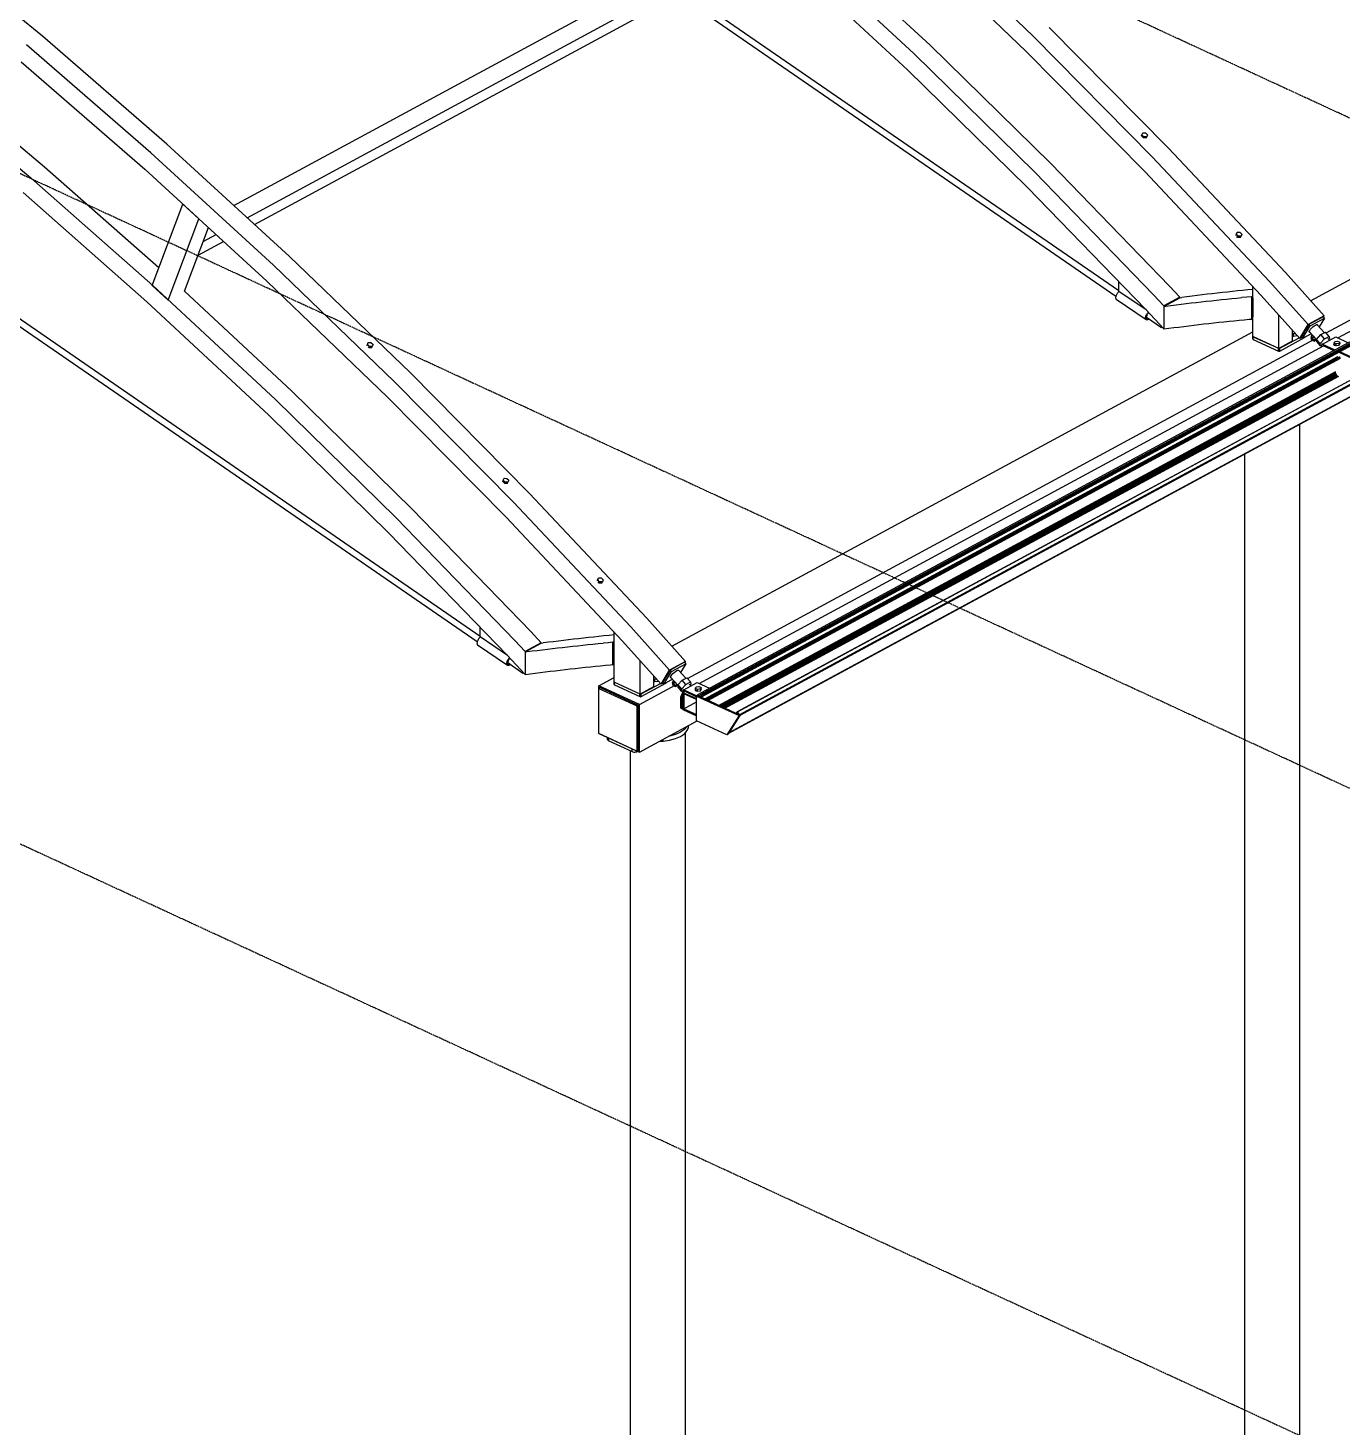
# Model space of a CAD drawing. Header units: millimetres. Extents: x 374 to 117179, y 600 to 17652.
# Drawn here: x 9733 to 13071, y 5561 to 9114 of the extents above; entities that cross this region are included whole.
import ezdxf

# ---------------------------------------------------------------- set-up
doc = ezdxf.new("R2010")
doc.units = ezdxf.units.MM
doc.linetypes.add('DXK_LINE_DOT3', pattern=[5.9187, 2.979, -0.9799, 0.9799, -0.9799])

# ---------------------------------------------------------------- blocks, each defined once
blk = doc.blocks.new('Part-502061-13772 - 2165')
at = {"color": 7, "linetype": 'Continuous'}
for p, q in [((11391.7, 7415.1), (11399.1, 7433.9)), ((11399.1, 7433.9), (11433.1, 7452.2)), ((11399.1, 7433.9), (11432.8, 7418.3)), ((11399.9, 7428.7), (11400.6, 7430.6)), ((11400.6, 7430.6), (11431.9, 7416.1)), ((11433.1, 7452.2), (11464.9, 7437.5)), ((11391.7, 7387.3), (11391.7, 7415.1)), ((11393.9, 7413.6), (11397.2, 7422)), ((11397.2, 7415.4), (11393.9, 7413.6)), ((11393.9, 7388.9), (11393.9, 7413.6)), ((11397.2, 7390.7), (11393.9, 7388.9)), ((11391.7, 7387.3), (11397.2, 7384.7)), ((11393.9, 7388.9), (11397.2, 7387.3))]:
    blk.add_line(p, q, dxfattribs=at)
blk = doc.blocks.new('Part-502061-13747 - 2165')
at = {"color": 7, "linetype": 'Continuous'}
for p, q in [((12964.5, 3886.2), (12964.5, 8108.2)), ((12824.9, 3888.4), (12824.9, 8032.7))]:
    blk.add_line(p, q, dxfattribs=at)
blk = doc.blocks.new('Part-502061-2176 - 2165')
at = {"color": 7, "linetype": 'Continuous'}
for p, q in [((11403.3, 3041.7), (11403.3, 7324.9)), ((11263.7, 3043.9), (11263.7, 7278.7))]:
    blk.add_line(p, q, dxfattribs=at)
blk = doc.blocks.new('Part-502061-13773 - 2165')
at = {"color": 7, "linetype": 'Continuous'}
for p, q in [((11395.1, 7458), (11406.9, 7464.4)), ((11416.5, 7453.6), (11406.9, 7464.4)), ((11383.9, 7446), (11395.1, 7458)), ((11383.9, 7446), (11384.3, 7440.4)), ((11383.9, 7446), (11393.5, 7435.2)), ((11384.3, 7440.4), (11393.9, 7429.6)), ((11393.5, 7435.2), (11404.7, 7447.2)), ((11393.9, 7429.6), (11393.5, 7435.2)), ((11398.4, 7432), (11393.9, 7429.6)), ((11404.7, 7447.2), (11395.1, 7458)), ((11404.7, 7447.2), (11416.5, 7453.6)), ((11417, 7447.9), (11415, 7445.8)), ((11416.5, 7453.6), (11417, 7447.9))]:
    blk.add_line(p, q, dxfattribs=at)
blk = doc.blocks.new('Part-502061-13768 - 2165')
at = {"color": 7, "linetype": 'Continuous'}
for p, q in [((8115.3, 9458.8), (8115.1, 9457.6)), ((8115.1, 9457.6), (8115.3, 9456.6)), ((8115.6, 9460.1), (8115.3, 9458.8)), ((8115.3, 9456.6), (8115.6, 9455.8)), ((8116.1, 9461.4), (8115.6, 9460.1)), ((8115.6, 9455.8), (8116.1, 9455.2)), ((8116.8, 9462.8), (8116.1, 9461.4)), ((8116.1, 9455.2), (10874.7, 7556)), ((8117.6, 9464.1), (8116.8, 9462.8)), ((8118.6, 9465.3), (8117.6, 9464.1)), ((8119.6, 9466.4), (8118.6, 9465.3)), ((8120.3, 9467), (8119.6, 9466.4)), ((8148.9, 9452), (10882.5, 7570)), ((10952.1, 7502.7), (10990.7, 7476.2)), ((10989.7, 7478.6), (10989.8, 7479.5)), ((10989.8, 7477.6), (10989.7, 7478.6)), ((10990.1, 7476.7), (10989.8, 7477.6)), ((10990.7, 7476.2), (10990.1, 7476.7)), ((10991.3, 7475.8), (10990.7, 7476.2)), ((10992.2, 7475.7), (10991.3, 7475.8)), ((10993.1, 7475.9), (10992.2, 7475.7))]:
    blk.add_line(p, q, dxfattribs=at)
blk = doc.blocks.new('Part-502061-13780 - 2165')
at = {"color": 7, "linetype": 'Continuous'}
for p, q in [((10256.1, 8663.7), (11719.9, 9455.4)), ((11792.8, 9417.6), (11805.8, 9452.1)), ((11800.8, 9449.4), (11805.8, 9452.1)), ((11802.8, 9454.8), (11805.8, 9452.1)), ((10290.3, 8632.4), (11754.2, 9424.2)), ((11787.8, 9414.9), (11792.8, 9417.6)), ((10309.2, 8615.1), (11741.2, 9389.7)), ((10165.4, 8537.4), (10230.2, 8572.4)), ((10178.4, 8571.9), (10211.4, 8589.7))]:
    blk.add_line(p, q, dxfattribs=at)
blk = doc.blocks.new('GridLine-502061-2291 - 2165')
at = {"color": 246, "linetype": 'DXK_LINE_DOT3'}
blk.add_line((5232.2, 9113.8), (15864.1, 4199.8), dxfattribs=at)
blk = doc.blocks.new('Part-502061-13775 - 2165')
at = {"color": 7, "linetype": 'Continuous'}
for p, q in [((18130.3, 11042.8), (11434, 7420.8)), ((18130.7, 11042.9), (11434.3, 7420.9)), ((18137.6, 11042.9), (11441.2, 7420.9)), ((18138, 11043.1), (11441.6, 7421)), ((18138.3, 11043.1), (11442, 7421)), ((18138.8, 11043), (11442.4, 7421)), ((18139.2, 11042.8), (11442.8, 7420.8)), ((18139.6, 11042.6), (11443.2, 7420.5)), ((18140, 11042.2), (11443.6, 7420.2)), ((18140.4, 11041.8), (11444, 7419.8)), ((11444.2, 7415.7), (18140.6, 11037.7)), ((18140.7, 11041.3), (11444.3, 7419.3)), ((18140.9, 11038), (11444.5, 7415.9)), ((18141, 11040.8), (11444.6, 7418.8)), ((18141.1, 11038.3), (11444.7, 7416.3)), ((18141.1, 11040.3), (11444.8, 7418.2)), ((18141.3, 11039.7), (11444.9, 7417.7)), ((18141.3, 11039.2), (11444.9, 7417.2)), ((18141.2, 11038.7), (11444.9, 7416.7)), ((18231.3, 10999.4), (11534.9, 7377.3)), ((18231.7, 10999.2), (11535.3, 7377.2)), ((18237.6, 10992.4), (11541.2, 7370.4)), ((18237.9, 10991.8), (11541.5, 7369.8)), ((18237.9, 10990.1), (11541.5, 7368)), ((18238.1, 10991.2), (11541.7, 7369.1)), ((18238.1, 10990.6), (11541.7, 7368.5)), ((18209.4, 10945.3), (11513, 7323.3)), ((18210.3, 10946.4), (11513.9, 7324.3)), ((13065.2, 8292.3), (14753.1, 9205.3)), ((11442.9, 7414.8), (13056.1, 8287.4)), ((11452.5, 7410.3), (13060.6, 8280.1)), ((11453.2, 7410), (13061, 8279.7)), ((11453.7, 7409.8), (13061.5, 8279.4)), ((11455.9, 7408.8), (13063.6, 8278.4)), ((11456, 7408.7), (13065.3, 8279.2)), ((11456.1, 7408.7), (13065.7, 8279.3)), ((11456.4, 7408.6), (13066.1, 8279.3)), ((11456.9, 7408.3), (13066.6, 8279.1)), ((11457.6, 7408), (13067.2, 8278.6)), ((11458.4, 7407.6), (13067.6, 8278)), ((11459.2, 7407.2), (13067.9, 8277.3)), ((11460, 7406.9), (13067.9, 8276.7)), ((11460.4, 7406.7), (13067.8, 8276.1)), ((11460.7, 7406.6), (13067.5, 8275.7)), ((11487.7, 7394.1), (13055.7, 8242.2)), ((11489.5, 7393.3), (13055.8, 8240.5)), ((11491.5, 7392.3), (13056.3, 8238.7)), ((11493.7, 7391.3), (13056.9, 8236.9)), ((11495.9, 7390.3), (13057.9, 8235.1)), ((11498.1, 7389.3), (13059, 8233.5)), ((11500.2, 7388.3), (13060.2, 8232.1)), ((11502, 7387.4), (13061.6, 8231)), ((11503.6, 7386.7), (13063, 8230.2)), ((11512.4, 7322.7), (13132.2, 8198.9)), ((11434, 7420.8), (11434.3, 7420.9)), ((11434, 7418.9), (11434, 7420.8)), ((11434.3, 7420.9), (11438.5, 7419)), ((11435.7, 7418.5), (11435.5, 7418.2)), ((11435.6, 7418.2), (11436.3, 7418.6)), ((11436.1, 7418.6), (11435.7, 7418.5)), ((11436.6, 7418.5), (11436.1, 7418.6)), ((11442.7, 7415.7), (11436.6, 7418.5)), ((11438.5, 7419), (11440.7, 7420.2)), ((11438.5, 7419), (11438.9, 7418.8)), ((11438.9, 7418.8), (11440.5, 7419.7)), ((11438.9, 7418.8), (11439.3, 7418.8)), ((11439.3, 7418.8), (11440.3, 7419.4)), ((11439.3, 7418.8), (11439.6, 7418.8)), ((11439.6, 7418.8), (11440.1, 7419.1)), ((11439.6, 7418.8), (11440, 7419)), ((11440, 7419), (11440.2, 7419.2)), ((11440.2, 7419.2), (11440.4, 7419.5)), ((11440.4, 7419.5), (11440.6, 7419.9)), ((11440.6, 7419.9), (11440.7, 7420.3)), ((11440.7, 7420.3), (11441, 7420.6)), ((11441, 7420.6), (11441.2, 7420.9)), ((11441.2, 7420.9), (11441.6, 7421)), ((11441.5, 7415.4), (11442.3, 7415.9)), ((11441.6, 7421), (11442, 7421)), ((11442, 7421), (11442.4, 7421)), ((11442.2, 7415.1), (11443, 7415.6)), ((11442.4, 7421), (11442.8, 7420.8)), ((11443.1, 7415.5), (11442.7, 7415.7)), ((11442.8, 7420.8), (11443.2, 7420.5)), ((11443.5, 7415.5), (11443.1, 7415.5)), ((11443.2, 7420.5), (11443.6, 7420.2)), ((11443.9, 7415.5), (11443.5, 7415.5)), ((11443.6, 7420.2), (11444, 7419.8)), ((11444.2, 7415.7), (11443.9, 7415.5)), ((11444, 7419.8), (11444.3, 7419.3)), ((11444.5, 7415.9), (11444.2, 7415.7)), ((11444.3, 7419.3), (11444.6, 7418.8)), ((11444.7, 7416.3), (11444.5, 7415.9)), ((11444.6, 7418.8), (11444.8, 7418.2)), ((11444.9, 7416.7), (11444.7, 7416.3)), ((11444.8, 7418.2), (11444.9, 7417.7)), ((11444.9, 7417.7), (11444.9, 7417.2)), ((11444.9, 7417.2), (11444.9, 7416.7)), ((11541.5, 7368), (11513.9, 7324.3)), ((11534.3, 7376.5), (11534.9, 7377.3)), ((11535.7, 7371.9), (11534.3, 7376.5)), ((11534.9, 7377.3), (11535.3, 7377.2)), ((11535.3, 7377.2), (11541.2, 7370.4)), ((11537.3, 7372.9), (11536.9, 7372.9)), ((11536.9, 7372.9), (11536.9, 7372.5)), ((11536.9, 7372.5), (11537.4, 7372.8)), ((11536.9, 7372.5), (11537.1, 7371.4)), ((11537.1, 7371.4), (11537, 7371.3)), ((11537.1, 7371.4), (11538.1, 7371.9)), ((11540, 7369.9), (11537.3, 7372.9)), ((11537.4, 7371.1), (11538.4, 7371.6)), ((11541.2, 7370.4), (11541.5, 7369.8)), ((11541.5, 7369.8), (11541.7, 7369.1)), ((11541.7, 7368.5), (11541.5, 7368)), ((11541.7, 7369.1), (11541.7, 7368.5)), ((11513, 7323.3), (11512.4, 7322.9)), ((11513.9, 7324.3), (11513, 7323.3))]:
    blk.add_line(p, q, dxfattribs=at)
blk = doc.blocks.new('GridLine-502061-2292 - 2165')
at = {"color": 246, "linetype": 'DXK_LINE_DOT3'}
blk.add_line((6929.2, 10031.7), (17419.5, 5183.1), dxfattribs=at)
blk = doc.blocks.new('GridLine-502061-2293 - 2165')
at = {"color": 246, "linetype": 'DXK_LINE_DOT3'}
blk.add_line((8626.2, 10949.6), (18693.3, 6296.6), dxfattribs=at)
blk = doc.blocks.new('Bolt-502061-13837 - 2165')
at = {"color": 7, "linetype": 'Continuous'}
for p, q in [((11365.8, 7466.6), (11366.9, 7468.9)), ((11365.8, 7465), (11365.8, 7466.6)), ((11366.8, 7464.3), (11365.8, 7465)), ((11367, 7464.4), (11366.8, 7464.3)), ((11366.8, 7464.3), (11367, 7464.4)), ((11366.9, 7468.9), (11369, 7471.7)), ((11369, 7471.7), (11371.7, 7474.7)), ((11371.7, 7474.7), (11374.9, 7477.7)), ((11374.9, 7477.7), (11378.3, 7480.3)), ((11378.3, 7480.3), (11381.5, 7482.3)), ((11381.5, 7482.3), (11384.2, 7483.4)), ((11384.2, 7483.4), (11386.1, 7483.7)), ((11386.1, 7483.7), (11387.1, 7483)), ((11387.1, 7483), (11387.1, 7482.3)), ((11387.1, 7482.3), (11387.1, 7483))]:
    blk.add_line(p, q, dxfattribs=at)
blk = doc.blocks.new('Part-502061-13771 - 2165')
at = {"color": 7, "linetype": 'Continuous'}
for p, q in [((9770.1, 9093.6), (9450.7, 9356.4)), ((10045.2, 8797.4), (9729.4, 9071.6)), ((10085.9, 8819.4), (9770.1, 9093.6)), ((9715.8, 9028.5), (10030.1, 8755.5)), ((10085.9, 8819.4), (10397.7, 8534.2)), ((10357, 8512.1), (10045.2, 8797.4)), ((10030.1, 8755.5), (10164, 8633)), ((10167.8, 8629.6), (10340.5, 8471.6)), ((10397.7, 8534.2), (10705.1, 8238.2)), ((10357, 8512.1), (10664.4, 8216.1)), ((10340.5, 8471.6), (10646.5, 8177)), ((10967.1, 7909.8), (10664.4, 8216.1)), ((11007.8, 7931.8), (10705.1, 8238.2)), ((10947.8, 7872), (10646.5, 8177)), ((11305.4, 7615.5), (11007.8, 7931.8)), ((11264.7, 7593.4), (10967.1, 7909.8)), ((11244, 7557.1), (10947.8, 7872)), ((11403.9, 7505.5), (11305.4, 7615.5)), ((11363.2, 7483.5), (11264.7, 7593.4)), ((11341.6, 7448.2), (11244, 7557.1)), ((11403.9, 7505.5), (11363.2, 7483.5)), ((11402.1, 7502.5), (11403.9, 7505.5)), ((11341.6, 7448.2), (11363.2, 7483.5)), ((11346.2, 7450.7), (11341.6, 7448.2))]:
    blk.add_line(p, q, dxfattribs=at)
blk = doc.blocks.new('Part-502061-13891 - 2165')
at = {"color": 7, "linetype": 'Continuous'}
for p, q in [((12987, 8361.1), (12967.5, 8329.3)), ((12970.7, 8325.7), (12990.2, 8357.5)), ((13023.6, 8380.9), (12987, 8361.1)), ((12987, 8361.1), (12990.2, 8357.5)), ((12990.2, 8357.5), (13026.8, 8377.3)), ((13026.8, 8377.3), (13013.3, 8355.3)), ((13023.6, 8380.9), (13026.8, 8377.3)), ((12967.5, 8329.3), (12970.7, 8325.7)), ((12993, 8337.8), (12970.7, 8325.7))]:
    blk.add_line(p, q, dxfattribs=at)
blk = doc.blocks.new('Part-502061-13774 - 2165')
at = {"color": 7, "linetype": 'Continuous'}
for p, q in [((12991.5, 8421.8), (14541.7, 9260.3)), ((13030.9, 8340), (14696.9, 9241.1)), ((11369.2, 7544.3), (12844.7, 8342.4)), ((11408.6, 7462.5), (12999.9, 8323.2)), ((11183.6, 7443.9), (11222.4, 7464.9)), ((11286.5, 7396.4), (11183.6, 7443.9)), ((11183.6, 7437.5), (11183.6, 7443.9)), ((11286.5, 7396.4), (11377.5, 7445.7)), ((11286.5, 7275.2), (11286.5, 7396.4)), ((11286.5, 7275.2), (11433.1, 7354.5)), ((11183.6, 7322.7), (11183.6, 7322.7)), ((11183.6, 7322.7), (11286.5, 7275.2))]:
    blk.add_line(p, q, dxfattribs=at)
blk = doc.blocks.new('Part-502061-13776 - 2165')
at = {"color": 7, "linetype": 'Continuous'}
for p, q in [((11434, 7418.9), (11431.9, 7417.8)), ((11431.9, 7355), (11431.9, 7417.8)), ((11431.9, 7417.8), (11539.7, 7368)), ((11541.7, 7369.1), (11434, 7418.9)), ((11508.9, 7319.4), (11431.9, 7355)), ((11539.7, 7368), (11508.9, 7319.4)), ((11511, 7320.5), (11541.7, 7369.1)), ((11541.7, 7369.1), (11539.7, 7368)), ((11511, 7320.5), (11508.9, 7319.4))]:
    blk.add_line(p, q, dxfattribs=at)
blk = doc.blocks.new('Part-502061-13777 - 2165')
at = {"color": 7, "linetype": 'Continuous'}
for p, q in [((11170.8, 7567.6), (11157.9, 7566.3)), ((11183.7, 7569), (11170.8, 7567.6)), ((11196.6, 7570.3), (11183.7, 7569)), ((11209.5, 7571.6), (11196.6, 7570.3)), ((11222.4, 7572.8), (11209.5, 7571.6)), ((10996.3, 7529.8), (11037, 7551.8)), ((11001.7, 7530.5), (11014.5, 7532.2)), ((11014.5, 7532.2), (11027.3, 7533.8)), ((11027.3, 7533.8), (11040.1, 7535.4)), ((11037, 7551.8), (11042.5, 7552.5)), ((11040.1, 7535.4), (11052.9, 7536.9)), ((11055.3, 7554.2), (11042.5, 7552.5)), ((11052.9, 7536.9), (11065.8, 7538.4)), ((11068.1, 7555.8), (11055.3, 7554.2)), ((11065.8, 7538.4), (11078.6, 7539.9)), ((11080.9, 7557.4), (11068.1, 7555.8)), ((11078.6, 7539.9), (11091.4, 7541.4)), ((11093.7, 7558.9), (11080.9, 7557.4)), ((11091.4, 7541.4), (11104.3, 7542.8)), ((11106.5, 7560.5), (11093.7, 7558.9)), ((11104.3, 7542.8), (11117.2, 7544.2)), ((11119.3, 7562), (11106.5, 7560.5)), ((11117.2, 7544.2), (11130.1, 7545.6)), ((11132.2, 7563.4), (11119.3, 7562)), ((11130.1, 7545.6), (11142.9, 7547)), ((11145, 7564.9), (11132.2, 7563.4)), ((11142.9, 7547), (11155.8, 7548.3)), ((11157.9, 7566.3), (11145, 7564.9)), ((11155.8, 7548.3), (11168.7, 7549.6)), ((11168.7, 7549.6), (11181.7, 7550.8)), ((11181.7, 7550.8), (11194.6, 7552)), ((11207.5, 7553.2), (11194.6, 7552)), ((11219, 7554.3), (11207.5, 7553.2)), ((11222.4, 7556.1), (11219, 7554.3)), ((11219, 7496.9), (11219, 7554.3)), ((11222.4, 7503.5), (11222.4, 7551.3)), ((10996.2, 7508.6), (10996.1, 7471.6)), ((10996.3, 7529.8), (10996.2, 7508.6)), ((10996.3, 7529.8), (11001.7, 7530.5)), ((11219, 7496.9), (11213.4, 7496.4)), ((11219, 7496.9), (11222.4, 7498.7)), ((11008.8, 7473.3), (10996.1, 7471.6)), ((11021.5, 7474.9), (11008.8, 7473.3)), ((11034.2, 7476.6), (11021.5, 7474.9)), ((11047, 7478.2), (11034.2, 7476.6)), ((11059.7, 7479.8), (11047, 7478.2)), ((11072.4, 7481.3), (11059.7, 7479.8)), ((11085.2, 7482.8), (11072.4, 7481.3)), ((11098, 7484.3), (11085.2, 7482.8)), ((11110.8, 7485.8), (11098, 7484.3)), ((11123.5, 7487.2), (11110.8, 7485.8)), ((11136.4, 7488.6), (11123.5, 7487.2)), ((11149.2, 7490), (11136.4, 7488.6)), ((11162, 7491.3), (11149.2, 7490)), ((11174.8, 7492.6), (11162, 7491.3)), ((11187.7, 7493.9), (11174.8, 7492.6)), ((11200.5, 7495.1), (11187.7, 7493.9)), ((11213.4, 7496.4), (11200.5, 7495.1))]:
    blk.add_line(p, q, dxfattribs=at)
blk = doc.blocks.new('Bolt-502061-13911 - 2165')
at = {"color": 7, "linetype": 'Continuous'}
for p, q in [((12801.4, 8587.5), (12803, 8590.6)), ((12803, 8590.6), (12804.9, 8595.6)), ((12808, 8585.5), (12803, 8590.6)), ((12803.4, 8592.5), (12804.9, 8595.6)), ((12806.3, 8582.3), (12803.9, 8584.9)), ((12804.9, 8595.6), (12811.8, 8595.4)), ((12806.3, 8582.3), (12808, 8585.5)), ((12813.2, 8582.2), (12806.3, 8582.3)), ((12814.8, 8585.3), (12808, 8585.5)), ((12811.8, 8595.4), (12816.8, 8590.3)), ((12813.2, 8582.2), (12814.8, 8585.3)), ((12816.8, 8590.3), (12814.8, 8585.3))]:
    blk.add_line(p, q, dxfattribs=at)
blk = doc.blocks.new('Bolt-502061-13927 - 2165')
at = {"color": 7, "linetype": 'Continuous'}
for p, q in [((12944.7, 8339.6), (12948, 8338.1)), ((12948, 8331.2), (12944.7, 8332.7)), ((12948, 8338.1), (12952.2, 8338.7)), ((12948, 8331.2), (12948, 8338.1)), ((12957.7, 8332.7), (12948, 8331.2))]:
    blk.add_line(p, q, dxfattribs=at)
blk = doc.blocks.new('Part-502061-13801 - 2165')
at = {"color": 7, "linetype": 'Continuous'}
for p, q in [((11186.6, 7439.1), (11183.2, 7437.3)), ((11183.2, 7437.3), (11280.1, 7392.5)), ((11183.2, 7322.9), (11183.2, 7437.3)), ((11186.6, 7439.1), (11283.5, 7394.3)), ((11280.1, 7392.5), (11283.5, 7394.3)), ((11280.1, 7392.5), (11280.1, 7278.1)), ((11283.5, 7394.3), (11283.5, 7280)), ((11280.1, 7278.1), (11183.2, 7322.9)), ((11280.1, 7278.1), (11283.5, 7280))]:
    blk.add_line(p, q, dxfattribs=at)
blk = doc.blocks.new('Part-502061-13802 - 2165')
at = {"color": 7, "linetype": 'Continuous'}
for p, q in [((11222.4, 7453.4), (11222.4, 7580.1)), ((11288.5, 7422.8), (11288.5, 7507.5)), ((11322.4, 7469.6), (11322.4, 7441.2)), ((11288.5, 7422.8), (11222.4, 7453.4)), ((11322.4, 7441.2), (11288.5, 7422.8))]:
    blk.add_line(p, q, dxfattribs=at)
blk = doc.blocks.new('Part-502061-13803 - 2165')
at = {"color": 7, "linetype": 'Continuous'}
for p, q in [((9775.8, 8760.9), (9456.4, 9027.4)), ((9415.7, 9005.4), (9735.1, 8738.9)), ((10065.6, 8505.4), (9775.8, 8760.9)), ((10050.7, 8460.6), (9735.1, 8738.9)), ((9721.1, 8696.1), (10035.2, 8419.1)), ((10362.1, 8171), (10050.7, 8460.6)), ((10130.9, 8445.9), (10402.8, 8193)), ((10345.1, 8130.9), (10035.2, 8419.1)), ((10402.8, 8193), (10709.5, 7892.4)), ((10362.1, 8171), (10668.8, 7870.4)), ((10650.3, 7831.7), (10345.1, 8130.9)), ((11011.2, 7581.3), (10709.5, 7892.4)), ((10970.4, 7559.2), (10668.8, 7870.4)), ((10950.6, 7522), (10650.3, 7831.7)), ((11037, 7553.2), (11011.2, 7581.3)), ((10996.3, 7531.2), (10970.4, 7559.2)), ((11037, 7553.2), (10996.3, 7531.2)), ((11037, 7551.8), (11037, 7553.2)), ((10996.1, 7472.6), (10950.6, 7522)), ((10996.3, 7531.2), (10996.1, 7472.6))]:
    blk.add_line(p, q, dxfattribs=at)
blk = doc.blocks.new('Part-502061-13805 - 2165')
at = {"color": 7, "linetype": 'Continuous'}
for p, q in [((13061, 8327.2), (14721.5, 9225.3)), ((11438.7, 7449.6), (13024.5, 8307.4)), ((11397.2, 7427.2), (11402.1, 7429.9)), ((11397.2, 7383.9), (11397.2, 7427.2)), ((11397.2, 7427.2), (11431.9, 7411.2)), ((11431.6, 7408.6), (11399.6, 7423.4)), ((11399.6, 7423.4), (11399.6, 7385.6)), ((11399.6, 7385.6), (11431.6, 7402.9)), ((11431.6, 7370.8), (11431.6, 7408.6)), ((11397.2, 7383.9), (11431.9, 7367.9)), ((11399.6, 7385.6), (11431.6, 7370.8))]:
    blk.add_line(p, q, dxfattribs=at)
blk = doc.blocks.new('Part-502061-13806 - 2165')
at = {"color": 7, "linetype": 'Continuous'}
for p, q in [((11401.3, 7503.4), (11364.6, 7483.6)), ((11367.8, 7480), (11404.5, 7499.8)), ((11404.5, 7499.8), (11391, 7477.8)), ((11401.3, 7503.4), (11404.5, 7499.8)), ((11364.6, 7483.6), (11345.2, 7451.8)), ((11348.4, 7448.2), (11367.8, 7480)), ((11364.6, 7483.6), (11367.8, 7480)), ((11345.2, 7451.8), (11348.4, 7448.2)), ((11370.7, 7460.3), (11348.4, 7448.2))]:
    blk.add_line(p, q, dxfattribs=at)
blk = doc.blocks.new('Part-502061-13807 - 2165')
at = {"color": 7, "linetype": 'Continuous'}
for p, q in [((11383.9, 7445.4), (11366.5, 7464.9)), ((11404.2, 7462.9), (11386.3, 7483.1))]:
    blk.add_line(p, q, dxfattribs=at)
blk = doc.blocks.new('Part-502061-13808 - 2165')
at = {"color": 7, "linetype": 'Continuous'}
for p, q in [((11399, 7433.6), (11397.7, 7435.1)), ((11417, 7443.5), (11412.8, 7448.3))]:
    blk.add_line(p, q, dxfattribs=at)
blk = doc.blocks.new('Part-502061-13889 - 2165')
at = {"color": 7, "linetype": 'Continuous'}
for p, q in [((11673, 9338.1), (11984.4, 9048.5)), ((11753.2, 9323.4), (12025.1, 9070.5)), ((11967.4, 9008.4), (11657.5, 9296.6)), ((12025.1, 9070.5), (12331.8, 8769.9)), ((11984.4, 9048.5), (12291.1, 8747.9)), ((12272.7, 8709.2), (11967.4, 9008.4)), ((12592.8, 8436.8), (12291.1, 8747.9)), ((12633.5, 8458.8), (12331.8, 8769.9)), ((12572.9, 8399.6), (12272.7, 8709.2)), ((12659.3, 8430.8), (12633.5, 8458.8)), ((12618.6, 8408.7), (12592.8, 8436.8)), ((12659.3, 8430.8), (12618.6, 8408.7)), ((12659.3, 8429.3), (12659.3, 8430.8)), ((12618.5, 8350.1), (12572.9, 8399.6)), ((12618.6, 8408.7), (12618.5, 8350.1))]:
    blk.add_line(p, q, dxfattribs=at)
blk = doc.blocks.new('Part-502061-13809 - 2165')
at = {"color": 7, "linetype": 'Continuous'}
for p, q in [((11371.6, 7453.9), (11373.5, 7457.1)), ((11373.2, 7447.8), (11371.6, 7453.9)), ((11373.2, 7447.8), (11376.1, 7452.5)), ((11379.9, 7444.5), (11373.2, 7447.8)), ((11376.1, 7452.5), (11375.4, 7454.9)), ((11376.1, 7452.5), (11378.7, 7451.2)), ((11379.9, 7444.5), (11381.8, 7447.7)), ((11383.1, 7446.3), (11379.9, 7444.5))]:
    blk.add_line(p, q, dxfattribs=at)
blk = doc.blocks.new('Part-502061-13811 - 2165')
at = {"color": 7, "linetype": 'Continuous'}
for p, q in [((10882.7, 7567.8), (10882.2, 7567.4)), ((10874.2, 7553.9), (10874, 7552.3)), ((10874, 7552.3), (10874.1, 7550.8)), ((10874.1, 7550.8), (10874.4, 7549.6)), ((10874.6, 7555.6), (10874.2, 7553.9)), ((10874.4, 7549.6), (10874.9, 7548.6)), ((10875.2, 7557.4), (10874.6, 7555.6)), ((10874.9, 7548.6), (10875.6, 7547.8)), ((10876, 7559.2), (10875.2, 7557.4)), ((10875.6, 7547.8), (10951.4, 7496.3)), ((10877, 7561.1), (10876, 7559.2)), ((10878.1, 7562.8), (10877, 7561.1)), ((10879.4, 7564.5), (10878.1, 7562.8)), ((10880.8, 7566), (10879.4, 7564.5)), ((10882.2, 7567.4), (10880.8, 7566)), ((10949.8, 7500.7), (10950, 7502.3)), ((10949.9, 7499.3), (10949.8, 7500.7)), ((10950.2, 7498.1), (10949.9, 7499.3)), ((10950, 7502.3), (10950.4, 7504.1)), ((10950.7, 7497), (10950.2, 7498.1)), ((10950.4, 7504.1), (10951, 7505.9)), ((10951.4, 7496.3), (10950.7, 7497)), ((10951, 7505.9), (10951.8, 7507.7)), ((10951.8, 7507.7), (10952.8, 7509.5)), ((10952.2, 7503.5), (10952, 7502.3)), ((10952, 7502.3), (10952.1, 7501.2)), ((10952.1, 7501.2), (10952.3, 7500.2)), ((10952.5, 7504.8), (10952.2, 7503.5)), ((10952.3, 7500.2), (10952.7, 7499.5)), ((10952.9, 7506.2), (10952.5, 7504.8)), ((10952.7, 7499.5), (10953.2, 7498.9)), ((10952.8, 7509.5), (10953.9, 7511.3)), ((10953.5, 7507.6), (10952.9, 7506.2)), ((10953.2, 7498.9), (10953.9, 7498.5)), ((10954.3, 7509), (10953.5, 7507.6)), ((10953.9, 7511.3), (10955.2, 7513)), ((10953.9, 7498.5), (10954.7, 7498.4)), ((10955.2, 7510.3), (10954.3, 7509)), ((10954.7, 7498.4), (10955.7, 7498.4)), ((10955.2, 7513), (10956.6, 7514.5)), ((10956.1, 7511.6), (10955.2, 7510.3)), ((10955.7, 7498.4), (10956.7, 7498.7)), ((10957.3, 7496.7), (10955.9, 7496)), ((10957.2, 7512.8), (10956.1, 7511.6)), ((10956.6, 7514.5), (10957.1, 7515)), ((10956.7, 7498.7), (10957.4, 7499)), ((10958.2, 7513.8), (10957.2, 7512.8)), ((10958.8, 7497.6), (10957.3, 7496.7)), ((10959.1, 7497.8), (10958.8, 7497.6)), ((10952.3, 7495.8), (10951.4, 7496.3)), ((10953.4, 7495.6), (10952.3, 7495.8)), ((10954.6, 7495.6), (10953.4, 7495.6)), ((10955.9, 7496), (10954.6, 7495.6))]:
    blk.add_line(p, q, dxfattribs=at)
blk = doc.blocks.new('Part-502061-13812 - 2165')
at = {"color": 7, "linetype": 'Continuous'}
for p, q in [((10882.5, 7567.9), (10882.5, 7592.3)), ((10951.6, 7520.9), (10882.5, 7567.9))]:
    blk.add_line(p, q, dxfattribs=at)
blk = doc.blocks.new('Part-502061-13893 - 2165')
at = {"color": 7, "linetype": 'Continuous'}
for p, q in [((13039.3, 8321.1), (13035.1, 8325.8)), ((13021.4, 8311.1), (13020.1, 8312.6))]:
    blk.add_line(p, q, dxfattribs=at)
blk = doc.blocks.new('Part-502061-13897 - 2165')
at = {"color": 7, "linetype": 'Continuous'}
for p, q in [((12504.8, 8445.5), (12504.8, 8469.8)), ((12573.9, 8398.4), (12504.8, 8445.5))]:
    blk.add_line(p, q, dxfattribs=at)
blk = doc.blocks.new('Part-502061-13817 - 2165')
at = {"color": 7, "linetype": 'Continuous'}
for p, q in [((10048.6, 8460.3), (10126.6, 8667)), ((10126.7, 8667.1), (10126.6, 8667)), ((10126.6, 8667), (10167.8, 8629.6)), ((10089.8, 8422.8), (10167.8, 8629.6)), ((10130.9, 8445.9), (10191.9, 8607.5)), ((10048.6, 8460.3), (10089.8, 8422.8))]:
    blk.add_line(p, q, dxfattribs=at)
blk = doc.blocks.new('Bolt-502061-13824 - 2165')
at = {"color": 7, "linetype": 'Continuous'}
for p, q in [((10596, 8310.6), (10597.9, 8315.4)), ((10596.5, 8312.1), (10597.9, 8315.4)), ((10597.9, 8315.4), (10604.8, 8315.4)), ((10604.8, 8315.4), (10610, 8310.6)), ((10594.7, 8307.3), (10596, 8310.6)), ((10601.1, 8305.8), (10596, 8310.6)), ((10599.8, 8302.4), (10597.2, 8304.8)), ((10599.8, 8302.4), (10601.1, 8305.8)), ((10606.7, 8302.4), (10599.8, 8302.4)), ((10608.1, 8305.8), (10601.1, 8305.8)), ((10606.7, 8302.4), (10608.1, 8305.8)), ((10610, 8310.6), (10608.1, 8305.8))]:
    blk.add_line(p, q, dxfattribs=at)
blk = doc.blocks.new('Bolt-502061-13825 - 2165')
at = {"color": 7, "linetype": 'Continuous'}
for p, q in [((10939.4, 7962.6), (10940.9, 7965.8)), ((10944.4, 7957.6), (10939.4, 7962.6)), ((10940.9, 7965.8), (10942.8, 7970.7)), ((10945.9, 7960.8), (10940.9, 7965.8)), ((10941.3, 7967.5), (10942.8, 7970.7)), ((10942.8, 7970.7), (10949.7, 7970.6)), ((10944.4, 7957.6), (10945.9, 7960.8)), ((10952.8, 7960.7), (10945.9, 7960.8)), ((10949.7, 7970.6), (10954.7, 7965.6)), ((10951.3, 7957.5), (10952.8, 7960.7)), ((10954.7, 7965.6), (10952.8, 7960.7)), ((10951.3, 7957.5), (10944.4, 7957.6))]:
    blk.add_line(p, q, dxfattribs=at)
blk = doc.blocks.new('Bolt-502061-13826 - 2165')
at = {"color": 7, "linetype": 'Continuous'}
for p, q in [((11179.1, 7710), (11180.7, 7713.1)), ((11180.7, 7713.1), (11182.6, 7718.1)), ((11185.6, 7708), (11180.7, 7713.1)), ((11181, 7715), (11182.6, 7718.1)), ((11182.6, 7718.1), (11189.5, 7717.9)), ((11189.5, 7717.9), (11194.4, 7712.7)), ((11194.4, 7712.7), (11192.5, 7707.8)), ((11184, 7704.8), (11181.5, 7707.4)), ((11184, 7704.8), (11185.6, 7708)), ((11190.9, 7704.6), (11184, 7704.8)), ((11192.5, 7707.8), (11185.6, 7708)), ((11190.9, 7704.6), (11192.5, 7707.8))]:
    blk.add_line(p, q, dxfattribs=at)
blk = doc.blocks.new('Bolt-502061-13827 - 2165')
at = {"color": 7, "linetype": 'Continuous'}
for p, q in [((11428.4, 7432.1), (11428.7, 7433)), ((11428.8, 7431.3), (11428.4, 7432.1)), ((11428.7, 7433), (11428.8, 7433.1)), ((11428.8, 7437.1), (11430.4, 7440.8)), ((11428.8, 7432.8), (11428.8, 7437.1)), ((11434.3, 7434.5), (11428.8, 7437.1)), ((11428.8, 7432.8), (11434.3, 7430.2)), ((11429.8, 7430.6), (11428.8, 7431.3)), ((11431.3, 7430.1), (11429.8, 7430.6)), ((11430.4, 7440.8), (11437.6, 7441.9)), ((11433.1, 7430), (11431.3, 7430.1)), ((11434.8, 7430.2), (11433.1, 7430)), ((11441.5, 7435.7), (11434.3, 7434.5)), ((11434.3, 7430.2), (11434.3, 7434.5)), ((11434.3, 7430.2), (11441.5, 7431.3)), ((11435.3, 7430.4), (11434.8, 7430.2)), ((11437.6, 7441.9), (11443.1, 7439.3)), ((11443.1, 7439.3), (11441.5, 7435.7)), ((11441.5, 7431.3), (11441.5, 7435.7)), ((11441.5, 7431.3), (11443.1, 7435)), ((11443.2, 7434.8), (11442.9, 7434.5)), ((11443.1, 7435), (11443.1, 7439.3)), ((11443.1, 7436.4), (11443.5, 7435.6)), ((11443.5, 7435.6), (11443.2, 7434.8)), ((11431.4, 7389.5), (11431.6, 7389.8)), ((11431.5, 7388.8), (11431.4, 7389.5)), ((11431.6, 7388.7), (11431.5, 7388.8))]:
    blk.add_line(p, q, dxfattribs=at)
blk = doc.blocks.new('Bolt-502061-13838 - 2165')
at = {"color": 7, "linetype": 'Continuous'}
for p, q in [((11371.6, 7453.9), (11369.8, 7451)), ((11369.8, 7451), (11371.4, 7444.9)), ((11373.2, 7447.8), (11371.4, 7444.9)), ((11371.4, 7444.9), (11378.1, 7441.6)), ((11373.2, 7447.8), (11371.6, 7453.9)), ((11379.9, 7444.5), (11373.2, 7447.8)), ((11376.1, 7452.5), (11375.4, 7454.9)), ((11376.7, 7453.5), (11376.1, 7452.5)), ((11376.1, 7452.5), (11378.7, 7451.2)), ((11379.9, 7444.5), (11378.1, 7441.6)), ((11378.1, 7441.6), (11383.2, 7444.3)), ((11383.1, 7446.3), (11379.9, 7444.5)), ((11383.2, 7444.3), (11383.8, 7445.4))]:
    blk.add_line(p, q, dxfattribs=at)
blk = doc.blocks.new('Part-502061-13841 - 2165')
at = {"color": 7, "linetype": 'Continuous'}
for p, q in [((11377.9, 7320.1), (11362.9, 7316)), ((11390.8, 7325.7), (11377.9, 7320.1)), ((11400.9, 7332.5), (11390.8, 7325.7)), ((11390.8, 7315.3), (11400.9, 7322.1)), ((11407.8, 7340.3), (11400.9, 7332.5)), ((11400.9, 7322.1), (11407.8, 7329.9)), ((11408, 7340.9), (11407.8, 7340.3)), ((11407.8, 7329.9), (11411.2, 7338.3)), ((11411.2, 7338.3), (11411.2, 7342.6)), ((11205.9, 7307.4), (11205.9, 7312.4)), ((11205.9, 7307.4), (11206.3, 7306.1)), ((11206.3, 7306.1), (11207.4, 7304.9)), ((11207.4, 7304.9), (11209.1, 7303.9)), ((11209.1, 7303.9), (11209.1, 7310.9)), ((11209.1, 7303.9), (11267.8, 7276.8)), ((11267.8, 7276.8), (11267.8, 7283.8)), ((11338.1, 7303.1), (11346.6, 7303.3)), ((11346.6, 7303.3), (11346.6, 7307.7)), ((11346.6, 7303.3), (11362.9, 7305.7)), ((11362.9, 7316), (11361.7, 7315.9)), ((11362.9, 7305.7), (11377.9, 7309.7)), ((11377.9, 7309.7), (11390.8, 7315.3)), ((11267.8, 7276.8), (11270, 7276)), ((11270, 7276), (11272.4, 7275.6)), ((11272.4, 7275.6), (11275, 7275.5)), ((11275, 7275.5), (11277.6, 7275.7)), ((11277.6, 7275.7), (11279.9, 7276.2)), ((11279.9, 7276.2), (11281.9, 7277.1)), ((11282.1, 7277.2), (11281.9, 7277.1)), ((11281.9, 7277.1), (11281.9, 7277.2))]:
    blk.add_line(p, q, dxfattribs=at)
blk = doc.blocks.new('Part-502061-13847 - 2165')
at = {"color": 7, "linetype": 'Continuous'}
for p, q in [((11222.7, 7447), (11222.7, 7453.2)), ((11222.7, 7447), (11222.7, 7446.6)), ((11222.7, 7446.6), (11223, 7446.2)), ((11223, 7446.2), (11223.5, 7445.9)), ((11223.5, 7445.9), (11223.5, 7452.9)), ((11223.5, 7452.9), (11287.4, 7423.3)), ((11223.5, 7445.9), (11287.4, 7416.4)), ((11290.9, 7416.5), (11353.7, 7450.4)), ((11290.9, 7423.4), (11340, 7450)), ((11353.7, 7450.4), (11355.2, 7451.5)), ((11353.7, 7450.4), (11353.7, 7451.1)), ((11355.2, 7451.5), (11355.7, 7452.2)), ((11287.4, 7416.4), (11287.4, 7423.3)), ((11287.4, 7416.4), (11288, 7416.2)), ((11288, 7416.2), (11288.8, 7416.1)), ((11289.5, 7423), (11288.8, 7423)), ((11288.8, 7416.1), (11289.5, 7416.1)), ((11290.3, 7423.2), (11289.5, 7423)), ((11289.5, 7416.1), (11290.3, 7416.2)), ((11290.9, 7423.4), (11290.3, 7423.2)), ((11290.3, 7416.2), (11290.9, 7416.5)), ((11290.9, 7416.5), (11290.9, 7423.4))]:
    blk.add_line(p, q, dxfattribs=at)
blk = doc.blocks.new('Bolt-502061-13849 - 2165')
at = {"color": 7, "linetype": 'Continuous'}
for p, q in [((11322.4, 7462.1), (11325.7, 7460.6)), ((11325.7, 7460.6), (11329.9, 7461.2)), ((11325.7, 7453.6), (11322.4, 7455.1)), ((11325.7, 7453.6), (11325.7, 7460.6)), ((11335.4, 7455.1), (11325.7, 7453.6))]:
    blk.add_line(p, q, dxfattribs=at)
blk = doc.blocks.new('Part-502061-13859 - 2165')
at = {"color": 7, "linetype": 'Continuous'}
for p, q in [((9738.4, 10338.9), (9737.9, 10337.6)), ((9739.1, 10340.3), (9738.4, 10338.9)), ((9740, 10341.6), (9739.1, 10340.3)), ((9740.9, 10342.8), (9740, 10341.6)), ((9742, 10343.9), (9740.9, 10342.8)), ((9742.6, 10344.5), (9742, 10343.9)), ((9737.6, 10336.3), (9737.5, 10335.1)), ((9737.5, 10335.1), (9737.6, 10334.1)), ((9737.9, 10337.6), (9737.6, 10336.3)), ((9737.6, 10334.1), (9737.9, 10333.3)), ((9737.9, 10333.3), (9738.4, 10332.7)), ((9738.4, 10332.7), (10114.1, 10074)), ((9771.2, 10329.5), (10129.9, 10082.6)), ((10178.7, 10029.6), (11323.8, 9241.2)), ((10194.5, 10038.1), (11339.6, 9249.7)), ((11402.5, 9206.5), (12504.8, 8447.6)), ((11386.7, 9197.9), (12497, 8433.5)), ((12574.4, 8380.2), (12613, 8353.7)), ((12612.1, 8356.1), (12612.2, 8357)), ((12612.2, 8355.1), (12612.1, 8356.1)), ((12612.5, 8354.3), (12612.2, 8355.1)), ((12613, 8353.7), (12612.5, 8354.3)), ((12613.7, 8353.3), (12613, 8353.7)), ((12614.5, 8353.3), (12613.7, 8353.3)), ((12615.4, 8353.4), (12614.5, 8353.3))]:
    blk.add_line(p, q, dxfattribs=at)
blk = doc.blocks.new('Part-502061-13861 - 2165')
at = {"color": 7, "linetype": 'Continuous'}
for p, q in [((11979.3, 9389.7), (12286.7, 9093.7)), ((11962.8, 9349.1), (12268.8, 9054.5)), ((12630.2, 8809.3), (12327.5, 9115.7)), ((12589.4, 8787.3), (12286.7, 9093.7)), ((12570.1, 8749.5), (12268.8, 9054.5)), ((12887, 8470.9), (12589.4, 8787.3)), ((12927.7, 8493), (12630.2, 8809.3)), ((12866.3, 8434.6), (12570.1, 8749.5)), ((13026.3, 8383), (12927.7, 8493)), ((12985.5, 8361), (12887, 8470.9)), ((12963.9, 8325.7), (12866.3, 8434.6)), ((12963.9, 8325.7), (12985.5, 8361)), ((13026.3, 8383), (12985.5, 8361)), ((13024.4, 8380), (13026.3, 8383)), ((12968.5, 8328.2), (12963.9, 8325.7))]:
    blk.add_line(p, q, dxfattribs=at)
blk = doc.blocks.new('Part-502061-13862 - 2165')
at = {"color": 7, "linetype": 'Continuous'}
for p, q in [((13021.5, 8311.4), (13055.4, 8329.8)), ((13055.4, 8329.8), (13087.2, 8315)), ((13018.6, 8304.2), (13021.5, 8311.4)), ((13021.5, 8311.4), (13053.3, 8296.7)), ((13022.2, 8306.2), (13023, 8308.1)), ((13023, 8308.1), (13050.7, 8295.3))]:
    blk.add_line(p, q, dxfattribs=at)
blk = doc.blocks.new('Part-502061-13863 - 2165')
at = {"color": 7, "linetype": 'Continuous'}
for p, q in [((13006.2, 8323.6), (13017.5, 8335.5)), ((13006.2, 8323.6), (13006.6, 8317.9)), ((13006.2, 8323.6), (13015.8, 8312.7)), ((13006.6, 8317.9), (13016.2, 8307.1)), ((13015.8, 8312.7), (13027.1, 8324.7)), ((13017.5, 8335.5), (13029.2, 8341.9)), ((13027.1, 8324.7), (13017.5, 8335.5)), ((13027.1, 8324.7), (13038.8, 8331.1)), ((13038.8, 8331.1), (13029.2, 8341.9)), ((13039.3, 8325.5), (13037.3, 8323.3)), ((13038.8, 8331.1), (13039.3, 8325.5)), ((13016.2, 8307.1), (13015.8, 8312.7)), ((13020.7, 8309.5), (13016.2, 8307.1))]:
    blk.add_line(p, q, dxfattribs=at)
blk = doc.blocks.new('Part-502061-13864 - 2165')
at = {"color": 7, "linetype": 'Continuous'}
for p, q in [((13063.1, 8291.3), (13150.1, 8251)), ((13065.1, 8292.4), (13152.1, 8252.1)), ((13162, 8245.5), (13164, 8246.6)), ((13131.3, 8196.9), (13129.8, 8197.6)), ((13131.3, 8196.9), (13132.7, 8199.3)), ((13133.3, 8198), (13131.3, 8196.9)), ((13133.3, 8198), (13134.8, 8200.4))]:
    blk.add_line(p, q, dxfattribs=at)
blk = doc.blocks.new('Part-502061-13865 - 2165')
at = {"color": 7, "linetype": 'Continuous'}
for p, q in [((12618.6, 8407.3), (12659.3, 8429.3)), ((12659.3, 8429.3), (12664.8, 8430.1)), ((12677.6, 8431.7), (12664.8, 8430.1)), ((12690.4, 8433.3), (12677.6, 8431.7)), ((12703.2, 8434.9), (12690.4, 8433.3)), ((12716, 8436.5), (12703.2, 8434.9)), ((12713.8, 8418.9), (12726.6, 8420.4)), ((12728.8, 8438), (12716, 8436.5)), ((12726.6, 8420.4), (12739.5, 8421.8)), ((12741.7, 8439.5), (12728.8, 8438)), ((12739.5, 8421.8), (12752.4, 8423.1)), ((12754.5, 8440.9), (12741.7, 8439.5)), ((12752.4, 8423.1), (12765.3, 8424.5)), ((12767.4, 8442.4), (12754.5, 8440.9)), ((12765.3, 8424.5), (12778.2, 8425.8)), ((12780.2, 8443.8), (12767.4, 8442.4)), ((12778.2, 8425.8), (12791.1, 8427.1)), ((12793.1, 8445.2), (12780.2, 8443.8)), ((12791.1, 8427.1), (12804, 8428.3)), ((12806, 8446.5), (12793.1, 8445.2)), ((12804, 8428.3), (12816.9, 8429.6)), ((12818.9, 8447.8), (12806, 8446.5)), ((12829.9, 8430.8), (12816.9, 8429.6)), ((12831.8, 8449.1), (12818.9, 8447.8)), ((12841.3, 8431.8), (12829.9, 8430.8)), ((12844.7, 8450.4), (12831.8, 8449.1)), ((12844.7, 8433.6), (12841.3, 8431.8)), ((12841.3, 8431.8), (12841.3, 8374.4)), ((12844.7, 8428.8), (12844.7, 8381)), ((12618.5, 8386.1), (12618.4, 8349.1)), ((12618.6, 8407.3), (12618.5, 8386.1)), ((12618.6, 8407.3), (12624.1, 8408)), ((12624.1, 8408), (12636.9, 8409.7)), ((12636.9, 8409.7), (12649.7, 8411.3)), ((12649.7, 8411.3), (12662.5, 8412.9)), ((12662.5, 8412.9), (12675.3, 8414.4)), ((12675.3, 8414.4), (12688.1, 8416)), ((12688.1, 8416), (12700.9, 8417.5)), ((12700.9, 8417.5), (12713.8, 8418.9)), ((12631.1, 8350.8), (12618.4, 8349.1)), ((12643.8, 8352.5), (12631.1, 8350.8)), ((12656.6, 8354.1), (12643.8, 8352.5)), ((12669.3, 8355.7), (12656.6, 8354.1)), ((12682, 8357.3), (12669.3, 8355.7)), ((12694.8, 8358.8), (12682, 8357.3)), ((12707.5, 8360.3), (12694.8, 8358.8)), ((12720.3, 8361.8), (12707.5, 8360.3)), ((12733.1, 8363.3), (12720.3, 8361.8)), ((12745.9, 8364.7), (12733.1, 8363.3)), ((12758.7, 8366.1), (12745.9, 8364.7)), ((12771.5, 8367.5), (12758.7, 8366.1)), ((12784.3, 8368.8), (12771.5, 8367.5)), ((12797.2, 8370.1), (12784.3, 8368.8)), ((12810, 8371.4), (12797.2, 8370.1)), ((12822.8, 8372.7), (12810, 8371.4)), ((12835.7, 8373.9), (12822.8, 8372.7)), ((12841.3, 8374.4), (12835.7, 8373.9)), ((12841.3, 8374.4), (12844.7, 8376.2))]:
    blk.add_line(p, q, dxfattribs=at)
blk = doc.blocks.new('Part-502061-13888 - 2165')
at = {"color": 7, "linetype": 'Continuous'}
for p, q in [((12844.7, 8330.9), (12844.7, 8457.6)), ((12910.8, 8300.3), (12910.8, 8385)), ((12910.8, 8300.3), (12844.7, 8330.9)), ((12944.7, 8318.7), (12910.8, 8300.3)), ((12944.7, 8347.1), (12944.7, 8318.7))]:
    blk.add_line(p, q, dxfattribs=at)
blk = doc.blocks.new('Part-502061-13892 - 2165')
at = {"color": 7, "linetype": 'Continuous'}
for p, q in [((13026.5, 8340.4), (13008.6, 8360.6)), ((13006.2, 8322.9), (12988.9, 8342.4))]:
    blk.add_line(p, q, dxfattribs=at)
blk = doc.blocks.new('Part-502061-13894 - 2165')
at = {"color": 7, "linetype": 'Continuous'}
for p, q in [((12993.9, 8331.4), (12995.8, 8334.6)), ((12995.5, 8325.3), (12993.9, 8331.4)), ((12995.5, 8325.3), (12998.4, 8330)), ((13002.2, 8322), (12995.5, 8325.3)), ((12998.4, 8330), (12997.8, 8332.4)), ((12998.4, 8330), (13001, 8328.7)), ((13002.2, 8322), (13004.2, 8325.2)), ((13005.4, 8323.8), (13002.2, 8322))]:
    blk.add_line(p, q, dxfattribs=at)
blk = doc.blocks.new('Part-502061-13896 - 2165')
at = {"color": 7, "linetype": 'Continuous'}
for p, q in [((12496.5, 8431.4), (12496.4, 8429.8)), ((12496.4, 8429.8), (12496.4, 8428.4)), ((12496.4, 8428.4), (12496.7, 8427.1)), ((12496.9, 8433.1), (12496.5, 8431.4)), ((12496.7, 8427.1), (12497.2, 8426.1)), ((12497.5, 8434.9), (12496.9, 8433.1)), ((12497.2, 8426.1), (12497.9, 8425.3)), ((12498.3, 8436.8), (12497.5, 8434.9)), ((12497.9, 8425.3), (12573.7, 8373.8)), ((12499.3, 8438.6), (12498.3, 8436.8)), ((12500.5, 8440.4), (12499.3, 8438.6)), ((12501.7, 8442), (12500.5, 8440.4)), ((12503.1, 8443.6), (12501.7, 8442)), ((12504.5, 8444.9), (12503.1, 8443.6)), ((12505, 8445.3), (12504.5, 8444.9)), ((12573.3, 8383.4), (12574.1, 8385.2)), ((12574.1, 8385.2), (12575.1, 8387)), ((12575.1, 8387), (12576.3, 8388.8)), ((12575.9, 8385.1), (12575.3, 8383.7)), ((12576.6, 8386.5), (12575.9, 8385.1)), ((12576.3, 8388.8), (12577.5, 8390.5)), ((12577.5, 8387.9), (12576.6, 8386.5)), ((12577.5, 8390.5), (12578.9, 8392)), ((12578.5, 8389.1), (12577.5, 8387.9)), ((12579.5, 8390.3), (12578.5, 8389.1)), ((12578.9, 8392), (12579.4, 8392.5)), ((12580.5, 8391.3), (12579.5, 8390.3)), ((12572.2, 8378.3), (12572.3, 8379.9)), ((12572.2, 8376.8), (12572.2, 8378.3)), ((12572.5, 8375.6), (12572.2, 8376.8)), ((12572.3, 8379.9), (12572.7, 8381.6)), ((12573, 8374.6), (12572.5, 8375.6)), ((12572.7, 8381.6), (12573.3, 8383.4)), ((12573.7, 8373.8), (12573, 8374.6)), ((12574.6, 8373.3), (12573.7, 8373.8)), ((12574.5, 8381), (12574.4, 8379.8)), ((12574.4, 8379.8), (12574.4, 8378.7)), ((12574.4, 8378.7), (12574.6, 8377.8)), ((12574.8, 8382.3), (12574.5, 8381)), ((12574.6, 8377.8), (12575, 8377)), ((12575.7, 8373.1), (12574.6, 8373.3)), ((12575.3, 8383.7), (12574.8, 8382.3)), ((12575, 8377), (12575.6, 8376.4)), ((12575.6, 8376.4), (12576.3, 8376)), ((12576.9, 8373.2), (12575.7, 8373.1)), ((12576.3, 8376), (12577.1, 8375.9)), ((12578.2, 8373.5), (12576.9, 8373.2)), ((12577.1, 8375.9), (12578, 8375.9)), ((12578, 8375.9), (12579, 8376.2)), ((12579.7, 8374.2), (12578.2, 8373.5)), ((12579, 8376.2), (12579.8, 8376.5)), ((12581.1, 8375.1), (12579.7, 8374.2)), ((12581.5, 8375.4), (12581.1, 8375.1))]:
    blk.add_line(p, q, dxfattribs=at)
blk = doc.blocks.new('Bolt-502061-13910 - 2165')
at = {"color": 7, "linetype": 'Continuous'}
for p, q in [((12563.2, 8843.3), (12565.1, 8848.2)), ((12563.6, 8845), (12565.1, 8848.2)), ((12565.1, 8848.2), (12572.1, 8848.1)), ((12572.1, 8848.1), (12577.1, 8843.1)), ((12561.7, 8840.1), (12563.2, 8843.3)), ((12566.7, 8835.1), (12561.7, 8840.1)), ((12568.2, 8838.3), (12563.2, 8843.3)), ((12566.7, 8835.1), (12568.2, 8838.3)), ((12573.6, 8835), (12566.7, 8835.1)), ((12575.2, 8838.2), (12568.2, 8838.3)), ((12573.6, 8835), (12575.2, 8838.2)), ((12577.1, 8843.1), (12575.2, 8838.2))]:
    blk.add_line(p, q, dxfattribs=at)
blk = doc.blocks.new('Bolt-502061-13912 - 2165')
at = {"color": 7, "linetype": 'Continuous'}
for p, q in [((13051.1, 8314.6), (13052.8, 8318.3)), ((13051.1, 8310.3), (13051.1, 8314.6)), ((13056.6, 8312.1), (13051.1, 8314.6)), ((13052.8, 8318.3), (13059.9, 8319.4)), ((13059.9, 8319.4), (13065.5, 8316.8)), ((13065.5, 8316.8), (13063.8, 8313.2)), ((13065.5, 8312.5), (13065.5, 8316.8)), ((13065.5, 8313.9), (13065.8, 8313.1)), ((13050.7, 8309.7), (13051, 8310.5)), ((13051.1, 8308.8), (13050.7, 8309.7)), ((13051, 8310.5), (13051.1, 8310.6)), ((13051.1, 8310.3), (13056.6, 8307.7)), ((13052.2, 8308.1), (13051.1, 8308.8)), ((13053.7, 8307.6), (13052.2, 8308.1)), ((13055.4, 8307.5), (13053.7, 8307.6)), ((13057.1, 8307.7), (13055.4, 8307.5)), ((13063.8, 8313.2), (13056.6, 8312.1)), ((13056.6, 8307.7), (13056.6, 8312.1)), ((13056.6, 8307.7), (13063.8, 8308.8)), ((13057.6, 8307.9), (13057.1, 8307.7)), ((13063.8, 8308.8), (13063.8, 8313.2)), ((13063.8, 8308.8), (13065.5, 8312.5)), ((13065.6, 8312.3), (13065.2, 8312)), ((13065.8, 8313.1), (13065.6, 8312.3))]:
    blk.add_line(p, q, dxfattribs=at)
blk = doc.blocks.new('Bolt-502061-13921 - 2165')
at = {"color": 7, "linetype": 'Continuous'}
for p, q in [((12989.3, 8346.4), (12991.3, 8349.2)), ((12991.3, 8349.2), (12994, 8352.2)), ((12994, 8352.2), (12997.3, 8355.2)), ((12997.3, 8355.2), (13000.6, 8357.8)), ((13000.6, 8357.8), (13003.8, 8359.8)), ((13003.8, 8359.8), (13006.5, 8361)), ((13006.5, 8361), (13008.4, 8361.2)), ((13008.4, 8361.2), (13009.4, 8360.5)), ((13009.4, 8360.5), (13009.4, 8359.8)), ((13009.4, 8359.8), (13009.4, 8360.5)), ((12988.1, 8342.5), (12988.2, 8344.1)), ((12989.1, 8341.9), (12988.1, 8342.5)), ((12988.2, 8344.1), (12989.3, 8346.4)), ((12989.4, 8341.9), (12989.1, 8341.9)), ((12989.1, 8341.9), (12989.4, 8341.9))]:
    blk.add_line(p, q, dxfattribs=at)
blk = doc.blocks.new('Bolt-502061-13922 - 2165')
at = {"color": 7, "linetype": 'Continuous'}
for p, q in [((12993.9, 8331.4), (12992.1, 8328.5)), ((12992.1, 8328.5), (12993.7, 8322.4)), ((12995.5, 8325.3), (12993.7, 8322.4)), ((12993.7, 8322.4), (13000.4, 8319.1)), ((12995.5, 8325.3), (12993.9, 8331.4)), ((13002.2, 8322), (12995.5, 8325.3)), ((12998.4, 8330), (12997.8, 8332.4)), ((12999, 8331), (12998.4, 8330)), ((12998.4, 8330), (13001, 8328.7)), ((13002.2, 8322), (13000.4, 8319.1)), ((13000.4, 8319.1), (13005.5, 8321.9)), ((13005.4, 8323.8), (13002.2, 8322)), ((13005.5, 8321.9), (13006.2, 8323))]:
    blk.add_line(p, q, dxfattribs=at)
blk = doc.blocks.new('Part-502061-13925 - 2165')
at = {"color": 7, "linetype": 'Continuous'}
for p, q in [((12845, 8324.5), (12845, 8330.7)), ((12845, 8324.5), (12845.1, 8324.1)), ((12845.1, 8324.1), (12845.3, 8323.8)), ((12845.3, 8323.8), (12845.8, 8323.5)), ((12845.8, 8323.5), (12845.8, 8330.4)), ((12845.8, 8330.4), (12909.7, 8300.9)), ((12845.8, 8323.5), (12909.7, 8293.9)), ((12913.2, 8294), (12976, 8328)), ((12913.2, 8300.9), (12962.3, 8327.5)), ((12976, 8328), (12977.5, 8329)), ((12976, 8328), (12976, 8328.6)), ((12977.5, 8329), (12978, 8329.7)), ((12909.7, 8293.9), (12909.7, 8300.9)), ((12909.7, 8293.9), (12910.3, 8293.7)), ((12910.3, 8293.7), (12911.1, 8293.6)), ((12911.9, 8300.5), (12911.1, 8300.5)), ((12911.1, 8293.6), (12911.9, 8293.6)), ((12912.6, 8300.7), (12911.9, 8300.5)), ((12911.9, 8293.6), (12912.6, 8293.8)), ((12913.2, 8300.9), (12912.6, 8300.7)), ((12912.6, 8293.8), (12913.2, 8294)), ((12913.2, 8294), (12913.2, 8300.9))]:
    blk.add_line(p, q, dxfattribs=at)

msp = doc.modelspace()

# ---------------------------------------------------------------- block references
for name in ['Part-502061-13861 - 2165', 'Part-502061-13889 - 2165', 'Part-502061-13774 - 2165', 'Part-502061-13805 - 2165', 'Part-502061-13775 - 2165', 'Part-502061-13771 - 2165', 'GridLine-502061-2293 - 2165', 'Part-502061-13803 - 2165', 'Part-502061-13859 - 2165', 'GridLine-502061-2292 - 2165', 'Part-502061-13768 - 2165', 'Part-502061-13780 - 2165', 'GridLine-502061-2291 - 2165', 'Bolt-502061-13910 - 2165', 'Part-502061-13817 - 2165', 'Bolt-502061-13911 - 2165', 'Part-502061-13897 - 2165', 'Part-502061-13888 - 2165', 'Part-502061-13896 - 2165', 'Part-502061-13865 - 2165', 'Part-502061-13891 - 2165', 'Bolt-502061-13921 - 2165', 'Part-502061-13892 - 2165', 'Bolt-502061-13824 - 2165', 'Part-502061-13925 - 2165', 'Bolt-502061-13927 - 2165', 'Bolt-502061-13922 - 2165', 'Part-502061-13894 - 2165', 'Part-502061-13863 - 2165', 'Part-502061-13862 - 2165', 'Part-502061-13893 - 2165', 'Bolt-502061-13912 - 2165', 'Part-502061-13864 - 2165', 'Part-502061-13747 - 2165', 'Bolt-502061-13825 - 2165', 'Bolt-502061-13826 - 2165', 'Part-502061-13811 - 2165', 'Part-502061-13812 - 2165', 'Part-502061-13777 - 2165', 'Part-502061-13802 - 2165', 'Part-502061-13806 - 2165', 'Bolt-502061-13849 - 2165', 'Bolt-502061-13837 - 2165', 'Part-502061-13807 - 2165', 'Part-502061-13773 - 2165', 'Part-502061-13801 - 2165', 'Part-502061-13847 - 2165', 'Bolt-502061-13838 - 2165', 'Part-502061-13809 - 2165', 'Part-502061-13772 - 2165', 'Part-502061-13808 - 2165', 'Bolt-502061-13827 - 2165', 'Part-502061-13776 - 2165', 'Part-502061-13841 - 2165', 'Part-502061-2176 - 2165']:
    msp.add_blockref(name, (0, 0))

doc.saveas('drawing.dxf')
